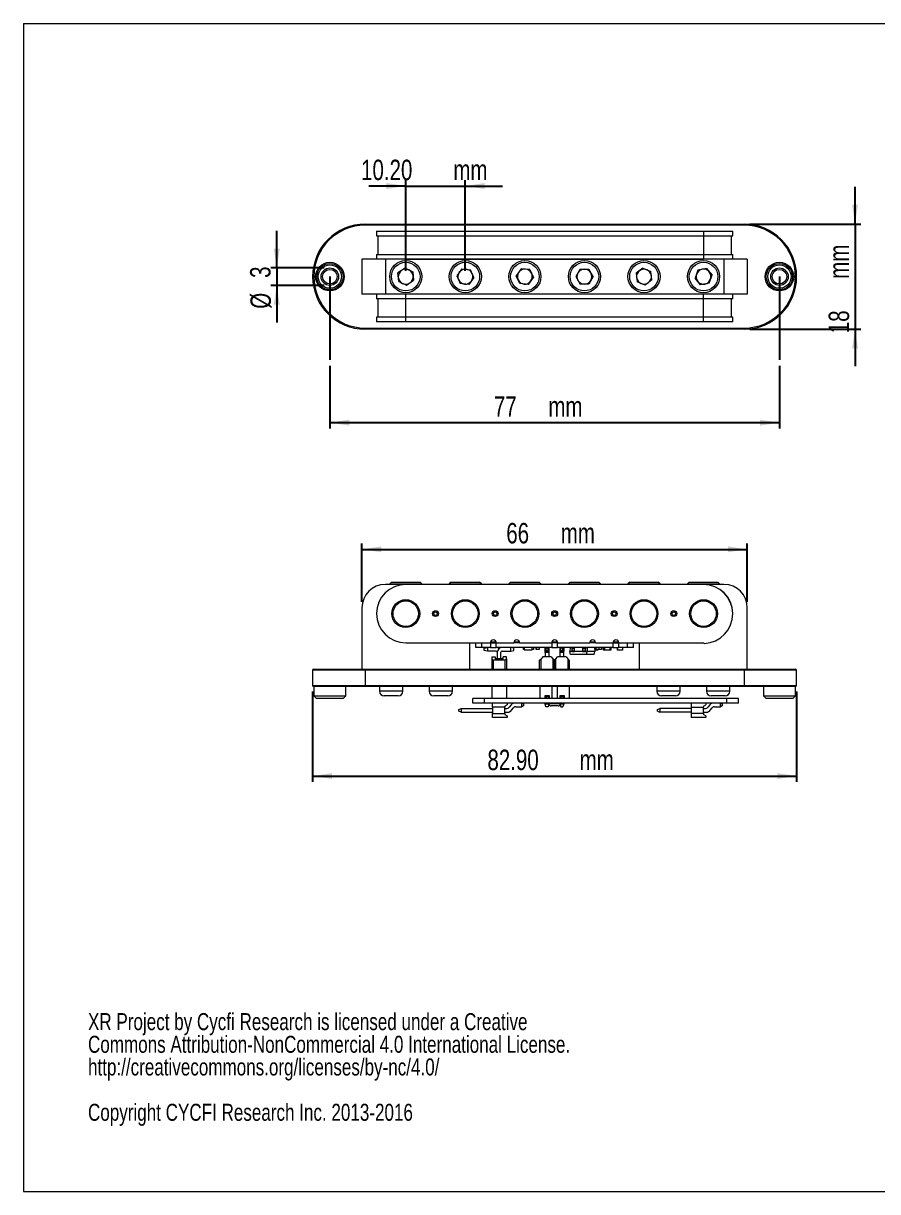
# Model space of a CAD drawing. Header units: millimetres. Extents: x 5 to 292, y 5 to 205.
# Drawn here: x 5 to 151.3, y 5.1 to 205.1 of the extents above; entities that cross this region are included whole.
import ezdxf

# ---------------------------------------------------------------- set-up
doc = ezdxf.new("R2010")
doc.units = ezdxf.units.MM
doc.layers.add('SLD-0', color=179, linetype='Continuous')
doc.styles.add('SLDTEXTSTYLE0', font='TXT', dxfattribs={"width": 0.75})
doc.dimstyles.new('SLDDIMSTYLE0', dxfattribs={"dimtxt": 3.5, "dimasz": 3.302, "dimexe": 0, "dimexo": 0.0625, "dimgap": 0.875, "dimtad": 1, "dimrnd": 1e-09, "dimzin": 12, "dimdsep": 46, "dimtxsty": 'SLDTEXTSTYLE0', "dimsah": 1, "dimcen": 0.09, "dimadec": 0, "dimazin": 3, "dimtfac": 1, "dimtofl": 0, "dimtmove": 0, "dimatfit": 3, "dimfxl": 1, "dimfrac": 2, "dimtolj": 1, "dimtzin": 12, "dimarcsym": 0})
doc.dimstyles.new('SLDDIMSTYLE1', dxfattribs={"dimtxt": 3.5, "dimasz": 3.302, "dimexe": 0, "dimexo": 0.0625, "dimgap": 0.875, "dimtad": 1, "dimrnd": 1e-09, "dimzin": 4, "dimdsep": 46, "dimtxsty": 'SLDTEXTSTYLE0', "dimsah": 1, "dimcen": 0.09, "dimadec": 0, "dimazin": 1, "dimtfac": 1, "dimtmove": 0, "dimatfit": 0, "dimfxl": 1, "dimfrac": 2, "dimtolj": 1, "dimtzin": 12, "dimarcsym": 0})
doc.dimstyles.new('SLDDIMSTYLE2', dxfattribs={"dimtxt": 3.5, "dimasz": 3.302, "dimexe": 0, "dimexo": 0.0625, "dimgap": 0.875, "dimtad": 1, "dimrnd": 1e-09, "dimzin": 12, "dimdsep": 46, "dimtxsty": 'SLDTEXTSTYLE0', "dimsah": 1, "dimcen": 0.09, "dimadec": 0, "dimazin": 3, "dimtfac": 1, "dimtmove": 0, "dimatfit": 0, "dimfxl": 1, "dimfrac": 2, "dimtolj": 1, "dimtzin": 12, "dimarcsym": 0})
doc.dimstyles.new('SLDDIMSTYLE3', dxfattribs={"dimtxt": 3.5, "dimasz": 3.302, "dimexe": 0, "dimexo": 0.0625, "dimgap": 0.875, "dimtad": 1, "dimrnd": 1e-09, "dimzin": 4, "dimdsep": 46, "dimtxsty": 'SLDTEXTSTYLE0', "dimsah": 1, "dimcen": 0.09, "dimadec": 0, "dimazin": 1, "dimtfac": 1, "dimtofl": 0, "dimtmove": 0, "dimatfit": 3, "dimfxl": 1, "dimfrac": 2, "dimtolj": 1, "dimtzin": 12, "dimarcsym": 0})

# ---------------------------------------------------------------- blocks, each defined once
blk = doc.blocks.new('SW_NOTE_0')
at = {"color": 0, "linetype": 'Continuous', "lineweight": 0, "char_height": 2.9104, "attachment_point": 1, "style": 'SLDTEXTSTYLE0'}
for s, insert in [('XR Project by Cycfi Research is licensed under a Creative', (0, 3.75)), ('Commons Attribution-NonCommercial 4.0 International License.', (0, -0.13)), ('http://creativecommons.org/licenses/by-nc/4.0/', (0, -4.01)), ('Copyright CYCFI Research Inc. 2013-2016', (0, -11.77))]:
    blk.add_mtext(s, dxfattribs=dict(at, insert=insert))
blk = doc.blocks.new('_D')
at = {"layer": 'SLD-0'}
for p, q in [((57.52, 146.47), (57.52, 135.73)), ((134.52, 146.47), (134.52, 135.73)), ((57.52, 136.73), (134.52, 136.73))]:
    blk.add_line(p, q, dxfattribs=at)
for points in [[(57.52, 136.73), (60.83, 136.22), (60.83, 137.24)], [(134.52, 136.73), (131.22, 137.24), (131.22, 136.22)]]:
    blk.add_solid(points, dxfattribs=at)
at = {"layer": 'SLD-0', "char_height": 3.5, "attachment_point": 1, "style": 'SLDTEXTSTYLE0'}
for s, insert in [('77', (85.61, 141.24, 0.1)), ('mm', (94.94, 141.24, 0.1))]:
    blk.add_mtext(s, dxfattribs=dict(at, insert=insert))
blk = doc.blocks.new('_D_1')
at = {"layer": 'SLD-0'}
for p, q in [((70.52, 162.73), (70.52, 178.24)), ((80.72, 162.73), (80.72, 178.24)), ((70.52, 177.24), (64.17, 177.24)), ((70.52, 177.24), (80.72, 177.24)), ((80.72, 177.24), (87.07, 177.24))]:
    blk.add_line(p, q, dxfattribs=at)
for points in [[(70.52, 177.24), (67.22, 177.75), (67.22, 176.73)], [(80.72, 177.24), (84.03, 176.73), (84.03, 177.75)]]:
    blk.add_solid(points, dxfattribs=at)
at = {"layer": 'SLD-0', "char_height": 3.5, "attachment_point": 1, "style": 'SLDTEXTSTYLE0'}
for s, insert in [('10.20', (62.87, 181.75, 6.29)), ('mm', (78.67, 181.75, 6.29))]:
    blk.add_mtext(s, dxfattribs=dict(at, insert=insert))
blk = doc.blocks.new('_D_2')
at = {"layer": 'SLD-0'}
for p, q in [((48.43, 163.23), (48.43, 169.58)), ((56.52, 163.23), (47.43, 163.23)), ((48.43, 163.23), (48.43, 160.23)), ((56.52, 160.23), (47.43, 160.23)), ((48.43, 160.23), (48.43, 153.88))]:
    blk.add_line(p, q, dxfattribs=at)
for points in [[(48.43, 163.23), (48.94, 166.53), (47.92, 166.53)], [(48.43, 160.23), (47.92, 156.93), (48.94, 156.93)]]:
    blk.add_solid(points, dxfattribs=at)
at = {"layer": 'SLD-0', "char_height": 3.5, "attachment_point": 1, "rotation": 90, "style": 'SLDTEXTSTYLE0'}
for s, insert in [('3', (43.86, 161.51, 6.29)), ('%%c', (43.92, 156.23, 6.29))]:
    blk.add_mtext(s, dxfattribs=dict(at, insert=insert))
blk = doc.blocks.new('_D_3')
at = {"layer": 'SLD-0'}
for p, q in [((147.47, 170.73), (147.47, 177.08)), ((129.47, 170.73), (148.47, 170.73)), ((147.47, 170.73), (147.47, 152.73)), ((129.47, 152.73), (148.47, 152.73)), ((147.47, 152.73), (147.47, 146.38))]:
    blk.add_line(p, q, dxfattribs=at)
for points in [[(147.47, 170.73), (147.98, 174.03), (146.97, 174.03)], [(147.47, 152.73), (146.97, 149.43), (147.98, 149.43)]]:
    blk.add_solid(points, dxfattribs=at)
at = {"layer": 'SLD-0', "char_height": 3.5, "attachment_point": 1, "rotation": 90, "style": 'SLDTEXTSTYLE0'}
for s, insert in [('mm', (142.96, 161.36, 6.29)), ('18', (142.96, 152.04, 6.29))]:
    blk.add_mtext(s, dxfattribs=dict(at, insert=insert))
blk = doc.blocks.new('_D_4')
at = {"layer": 'SLD-0'}
for p, q in [((54.57, 90.73), (54.57, 75.23)), ((137.47, 90.73), (137.47, 75.23)), ((54.57, 76.23), (137.47, 76.23))]:
    blk.add_line(p, q, dxfattribs=at)
for points in [[(54.57, 76.23), (57.88, 75.73), (57.88, 76.74)], [(137.47, 76.23), (134.17, 76.74), (134.17, 75.73)]]:
    blk.add_solid(points, dxfattribs=at)
at = {"layer": 'SLD-0', "char_height": 3.5, "attachment_point": 1, "style": 'SLDTEXTSTYLE0'}
for s, insert in [('82.90', (84.51, 80.75, 0.1)), ('mm', (100.3, 80.75, 0.1))]:
    blk.add_mtext(s, dxfattribs=dict(at, insert=insert))
blk = doc.blocks.new('_D_5')
at = {"layer": 'SLD-0'}
for p, q in [((63.02, 106.03), (63.02, 116.04)), ((129.02, 106.03), (129.02, 116.04)), ((63.02, 115.04), (129.02, 115.04))]:
    blk.add_line(p, q, dxfattribs=at)
for points in [[(63.02, 115.04), (66.33, 114.54), (66.33, 115.55)], [(129.02, 115.04), (125.72, 115.55), (125.72, 114.54)]]:
    blk.add_solid(points, dxfattribs=at)
at = {"layer": 'SLD-0', "char_height": 3.5, "attachment_point": 1, "style": 'SLDTEXTSTYLE0'}
for s, insert in [('66', (87.74, 119.56, 0.1)), ('mm', (97.07, 119.56, 0.1))]:
    blk.add_mtext(s, dxfattribs=dict(at, insert=insert))

msp = doc.modelspace()

# ---------------------------------------------------------------- linework, layer by layer
at = {"color": 7, "linetype": 'Continuous', "lineweight": 0}
for p, q in [((5.026, 205.086), (292.026, 205.086)), ((5.026, 205.086), (5.026, 5.086)), ((5.026, 5.086), (292.026, 5.086))]:
    msp.add_line(p, q, dxfattribs=at)
at = {"color": 7, "linetype": 'Continuous', "lineweight": 15}
for p, q in [((63.575, 170.527), (63.575, 170.727)), ((63.575, 170.727), (128.475, 170.727)), ((128.475, 170.527), (63.575, 170.527)), ((128.475, 170.727), (128.475, 170.527)), ((65.525, 169.49), (65.525, 168.69)), ((65.525, 169.49), (70.525, 169.49)), ((65.525, 168.69), (70.525, 168.69)), ((65.725, 168.69), (65.725, 165.527)), ((70.525, 169.49), (70.525, 168.69)), ((70.525, 169.49), (121.525, 169.49)), ((70.525, 168.69), (121.525, 168.69)), ((70.525, 168.69), (70.525, 165.527)), ((121.525, 169.49), (121.525, 168.69)), ((121.525, 169.49), (126.525, 169.49)), ((121.525, 168.69), (126.525, 168.69)), ((121.525, 168.69), (121.525, 165.527)), ((126.325, 165.527), (126.325, 168.69)), ((126.525, 168.69), (126.525, 169.49)), ((63.025, 164.727), (63.025, 158.727)), ((67.025, 164.727), (63.025, 164.727)), ((65.525, 165.527), (65.525, 164.727)), ((65.525, 165.527), (70.525, 165.527)), ((125.025, 164.727), (67.025, 164.727)), ((67.025, 164.727), (67.025, 158.727)), ((70.525, 165.527), (70.525, 164.727)), ((70.525, 165.527), (121.525, 165.527)), ((70.525, 164.727), (121.525, 164.727)), ((121.525, 165.527), (121.525, 164.727)), ((121.525, 165.527), (126.525, 165.527)), ((125.025, 164.727), (125.025, 158.727)), ((129.025, 164.727), (125.025, 164.727)), ((126.525, 164.727), (126.525, 165.527)), ((129.025, 164.727), (129.025, 158.727)), ((70.397, 163.2), (69.186, 162.353)), ((69.314, 160.88), (69.186, 162.353)), ((70.397, 163.2), (71.736, 162.574)), ((71.736, 162.574), (71.864, 161.102)), ((80.134, 163.082), (79.256, 161.893)), ((80.134, 163.082), (81.603, 162.917)), ((82.194, 161.562), (81.603, 162.917)), ((90.314, 163.073), (89.454, 161.872)), ((91.785, 162.929), (90.314, 163.073)), ((91.785, 162.929), (92.396, 161.583)), ((100.39, 163.01), (99.647, 161.732)), ((100.39, 163.01), (101.868, 163.005)), ((102.603, 161.723), (101.868, 163.005)), ((111.135, 163.193), (109.961, 162.296)), ((109.961, 162.296), (110.151, 160.83)), ((111.135, 163.193), (112.499, 162.625)), ((112.689, 161.159), (112.499, 162.625)), ((120.575, 162.86), (120.069, 161.471)), ((122.031, 163.116), (120.575, 162.86)), ((122.031, 163.116), (122.981, 161.984)), ((69.314, 160.88), (70.653, 160.255)), ((70.653, 160.255), (71.864, 161.102)), ((79.256, 161.893), (79.847, 160.538)), ((81.316, 160.373), (79.847, 160.538)), ((82.194, 161.562), (81.316, 160.373)), ((90.065, 160.526), (89.454, 161.872)), ((91.536, 160.381), (90.065, 160.526)), ((91.536, 160.381), (92.396, 161.583)), ((99.647, 161.732), (100.382, 160.45)), ((101.86, 160.445), (100.382, 160.45)), ((102.603, 161.723), (101.86, 160.445)), ((111.515, 160.262), (110.151, 160.83)), ((112.689, 161.159), (111.515, 160.262)), ((121.019, 160.339), (120.069, 161.471)), ((122.475, 160.595), (121.019, 160.339)), ((122.475, 160.595), (122.981, 161.984)), ((67.025, 158.727), (63.025, 158.727)), ((65.525, 158.727), (65.525, 157.927)), ((125.025, 158.727), (67.025, 158.727)), ((70.525, 157.927), (70.525, 158.727)), ((121.525, 158.727), (70.525, 158.727)), ((121.525, 157.927), (121.525, 158.727)), ((129.025, 158.727), (125.025, 158.727)), ((126.525, 157.927), (126.525, 158.727)), ((70.525, 157.927), (65.525, 157.927)), ((65.725, 157.927), (65.725, 154.765)), ((121.525, 157.927), (70.525, 157.927)), ((70.525, 154.765), (70.525, 157.927)), ((126.525, 157.927), (121.525, 157.927)), ((121.525, 154.765), (121.525, 157.927)), ((126.325, 154.765), (126.325, 157.927)), ((65.525, 154.765), (65.525, 153.965)), ((70.525, 154.765), (65.525, 154.765)), ((70.525, 153.965), (70.525, 154.765)), ((121.525, 154.765), (70.525, 154.765)), ((121.525, 153.965), (121.525, 154.765)), ((126.525, 154.765), (121.525, 154.765)), ((126.525, 153.965), (126.525, 154.765)), ((63.575, 152.927), (63.575, 152.727)), ((63.575, 152.927), (128.475, 152.927)), ((128.475, 152.727), (63.575, 152.727)), ((70.525, 153.965), (65.525, 153.965)), ((121.525, 153.965), (70.525, 153.965)), ((126.525, 153.965), (121.525, 153.965)), ((128.475, 152.727), (128.475, 152.927)), ((70.525, 109.035), (67.025, 109.035)), ((68.075, 109.426), (67.775, 109.126)), ((67.775, 109.126), (67.775, 109.035)), ((67.775, 109.126), (73.275, 109.126)), ((68.075, 109.426), (72.975, 109.426)), ((121.525, 109.035), (70.525, 109.035)), ((73.275, 109.126), (72.975, 109.426)), ((73.275, 109.035), (73.275, 109.126)), ((78.275, 109.424), (77.975, 109.124)), ((77.975, 109.124), (77.975, 109.035)), ((77.975, 109.124), (83.475, 109.124)), ((78.275, 109.424), (83.175, 109.424)), ((83.475, 109.124), (83.175, 109.424)), ((83.475, 109.035), (83.475, 109.124)), ((88.475, 109.411), (88.175, 109.111)), ((88.175, 109.111), (88.175, 109.035)), ((88.175, 109.111), (93.161, 109.111)), ((88.475, 109.411), (92.917, 109.411)), ((92.917, 109.411), (93.375, 109.411)), ((93.161, 109.111), (93.675, 109.111)), ((93.675, 109.111), (93.375, 109.411)), ((93.675, 109.035), (93.675, 109.111)), ((98.675, 109.446), (98.375, 109.146)), ((98.375, 109.146), (98.375, 109.035)), ((98.375, 109.146), (103.875, 109.146)), ((98.675, 109.446), (103.575, 109.446)), ((103.875, 109.146), (103.575, 109.446)), ((103.875, 109.035), (103.875, 109.146)), ((108.875, 109.435), (108.575, 109.135)), ((108.575, 109.135), (108.575, 109.035)), ((108.575, 109.135), (114.075, 109.135)), ((108.875, 109.435), (113.775, 109.435)), ((114.075, 109.135), (113.775, 109.435)), ((114.075, 109.035), (114.075, 109.135)), ((119.075, 109.433), (118.775, 109.133)), ((118.775, 109.133), (118.775, 109.035)), ((118.775, 109.133), (124.109, 109.133)), ((119.075, 109.433), (123.827, 109.433)), ((125.025, 109.035), (121.525, 109.035)), ((123.827, 109.433), (123.975, 109.433)), ((124.275, 109.133), (123.975, 109.433)), ((124.109, 109.133), (124.275, 109.133)), ((124.275, 109.035), (124.275, 109.133)), ((63.025, 105.035), (63.025, 94.535)), ((129.025, 94.535), (129.025, 105.035)), ((70.525, 99.035), (85.025, 99.035)), ((81.525, 94.535), (81.525, 99.035)), ((82.525, 98.235), (82.525, 99.035)), ((83.525, 98.235), (82.525, 98.235)), ((83.525, 98.235), (83.525, 99.035)), ((85.015, 98.235), (83.525, 98.235)), ((83.975, 98.105), (84.515, 98.235)), ((83.975, 97.735), (83.975, 98.105)), ((84.515, 98.235), (84.515, 97.605)), ((85.015, 99.035), (85.015, 98.235)), ((85.015, 98.235), (86.035, 98.235)), ((85.025, 99.035), (86.025, 99.035)), ((85.067, 99.235), (85.983, 99.235)), ((86.025, 99.035), (89.025, 99.035)), ((86.035, 98.235), (86.035, 99.035)), ((95.515, 98.235), (86.035, 98.235)), ((88.515, 97.605), (88.515, 98.235)), ((89.055, 98.105), (88.516, 98.235)), ((90.025, 99.035), (89.025, 99.035)), ((89.055, 97.735), (89.055, 98.105)), ((89.067, 99.235), (89.983, 99.235)), ((90.025, 99.035), (95.525, 99.035)), ((90.687, 98.235), (90.687, 97.885)), ((90.687, 97.915), (90.687, 98.205)), ((90.687, 98.205), (90.688, 98.205)), ((90.688, 98.205), (90.688, 98.235)), ((90.688, 98.205), (90.69, 98.205)), ((90.69, 98.235), (90.69, 98.205)), ((90.69, 98.205), (90.691, 98.205)), ((90.691, 98.205), (90.691, 97.915)), ((90.692, 97.885), (90.692, 98.235)), ((90.835, 97.79), (90.835, 98.23)), ((92.095, 98.23), (92.095, 97.79)), ((92.391, 98.235), (92.391, 97.885)), ((92.88, 98.235), (92.88, 97.885)), ((92.88, 98.205), (92.881, 98.205)), ((92.88, 97.915), (92.88, 98.205)), ((92.881, 98.205), (92.881, 98.235)), ((92.881, 98.205), (92.884, 98.205)), ((92.884, 98.23), (92.884, 98.205)), ((92.885, 98.23), (92.884, 98.23)), ((92.884, 98.205), (92.885, 98.205)), ((92.885, 97.885), (92.885, 98.23)), ((92.885, 98.205), (92.885, 97.915)), ((93.395, 98.235), (93.395, 97.885)), ((94.405, 97.608), (94.405, 98.235)), ((94.408, 98.235), (94.535, 98.108)), ((94.535, 98.108), (94.535, 97.738)), ((94.905, 98.108), (94.535, 98.108)), ((94.905, 98.108), (95.032, 98.235)), ((94.905, 97.738), (94.905, 98.108)), ((95.035, 98.235), (95.035, 97.608)), ((95.515, 99.035), (95.515, 98.235)), ((95.515, 98.235), (96.535, 98.235)), ((96.525, 99.035), (95.525, 99.035)), ((95.567, 99.235), (96.483, 99.235)), ((96.525, 99.035), (102.025, 99.035)), ((96.535, 98.235), (96.535, 99.035)), ((106.015, 98.235), (96.535, 98.235)), ((96.945, 97.605), (96.945, 98.235)), ((97.075, 98.105), (96.945, 98.235)), ((97.075, 97.735), (97.075, 98.105)), ((97.445, 98.105), (97.075, 98.105)), ((97.445, 98.105), (97.575, 98.235)), ((97.445, 97.735), (97.445, 98.105)), ((97.575, 98.235), (97.575, 97.605)), ((98.7, 98.212), (98.62, 97.562)), ((98.942, 98.212), (98.7, 98.212)), ((98.942, 98.235), (98.942, 98.165)), ((98.942, 98.165), (99.426, 98.165)), ((98.942, 98.165), (98.942, 98.065)), ((98.942, 98.065), (99.426, 98.065)), ((98.942, 98.065), (98.942, 97.662)), ((99.426, 98.235), (99.426, 98.165)), ((100.815, 98.212), (99.426, 98.212)), ((99.426, 98.065), (99.426, 98.165)), ((99.426, 97.662), (99.426, 98.065)), ((99.879, 98.235), (99.879, 98.212)), ((100.362, 98.212), (100.362, 98.235)), ((100.723, 98.212), (100.723, 98.235)), ((100.815, 98.235), (100.815, 98.165)), ((101.298, 98.165), (100.815, 98.165)), ((100.815, 98.165), (100.815, 98.065)), ((100.815, 98.065), (101.298, 98.065)), ((100.815, 98.065), (100.815, 97.662)), ((101.298, 98.235), (101.298, 98.165)), ((101.541, 98.212), (101.298, 98.212)), ((101.298, 98.065), (101.298, 98.165)), ((101.298, 97.662), (101.298, 98.065)), ((101.541, 98.212), (101.62, 97.562)), ((101.659, 98.165), (101.546, 98.165)), ((101.659, 98.235), (101.659, 98.165)), ((102.837, 98.212), (101.659, 98.212)), ((101.659, 98.065), (101.659, 98.165)), ((101.659, 97.662), (101.659, 98.065)), ((103.025, 99.035), (102.025, 99.035)), ((102.067, 99.235), (102.983, 99.235)), ((102.111, 98.235), (102.111, 98.212)), ((102.595, 98.212), (102.595, 98.235)), ((102.837, 98.212), (102.917, 97.562)), ((103.025, 99.035), (106.025, 99.035)), ((103.057, 98.235), (103.057, 97.885)), ((103.057, 98.205), (103.058, 98.205)), ((103.057, 97.915), (103.057, 98.205)), ((103.058, 98.205), (103.058, 98.235)), ((103.058, 98.205), (103.061, 98.205)), ((103.061, 98.23), (103.061, 98.205)), ((103.062, 98.23), (103.061, 98.23)), ((103.061, 98.205), (103.062, 98.205)), ((103.062, 97.885), (103.062, 98.23)), ((103.062, 98.205), (103.062, 97.915)), ((103.572, 98.235), (103.572, 97.885)), ((104.062, 98.235), (104.062, 97.885)), ((104.375, 97.79), (104.375, 98.23)), ((104.605, 97.79), (104.605, 98.23)), ((105.465, 98.23), (105.465, 97.79)), ((105.635, 98.23), (105.635, 97.79)), ((106.015, 99.035), (106.015, 98.235)), ((106.015, 98.235), (107.035, 98.235)), ((106.025, 99.035), (107.025, 99.035)), ((106.067, 99.235), (106.983, 99.235)), ((106.788, 97.79), (106.788, 98.23)), ((106.79, 97.79), (106.79, 98.23)), ((107.025, 99.035), (121.525, 99.035)), ((107.035, 98.235), (107.035, 99.035)), ((108.525, 98.235), (107.035, 98.235)), ((107.65, 98.23), (107.65, 97.79)), ((108.525, 98.235), (108.525, 99.035)), ((109.525, 98.235), (108.525, 98.235)), ((109.525, 98.235), (109.525, 99.035)), ((110.525, 99.035), (110.525, 94.535)), ((84.515, 97.605), (83.975, 97.735)), ((86.015, 97.605), (84.515, 97.605)), ((85.265, 96.62), (85.265, 96.32)), ((85.265, 96.62), (85.815, 96.62)), ((85.515, 96.07), (85.265, 96.32)), ((85.265, 96.32), (85.265, 94.535)), ((87.515, 96.07), (85.515, 96.07)), ((85.515, 96.07), (85.515, 94.535)), ((85.815, 96.62), (85.815, 96.32)), ((87.215, 96.32), (85.815, 96.32)), ((86.2, 97.42), (86.2, 96.32)), ((86.83, 96.32), (86.83, 97.42)), ((87.015, 97.605), (88.515, 97.605)), ((87.215, 96.32), (87.215, 96.62)), ((87.765, 96.62), (87.215, 96.62)), ((87.515, 96.07), (87.765, 96.32)), ((87.515, 96.07), (87.515, 94.535)), ((87.765, 96.32), (87.765, 96.62)), ((87.765, 96.32), (87.765, 94.535)), ((88.515, 97.605), (89.055, 97.735)), ((90.688, 97.915), (90.687, 97.915)), ((90.688, 97.885), (90.687, 97.885)), ((90.688, 97.885), (90.688, 97.915)), ((90.691, 97.915), (90.688, 97.915)), ((90.691, 97.885), (90.688, 97.885)), ((90.691, 97.885), (90.691, 97.915)), ((90.691, 97.915), (90.691, 97.915)), ((90.692, 97.885), (90.691, 97.885)), ((90.835, 97.885), (90.692, 97.885)), ((90.693, 97.875), (90.693, 97.885)), ((90.696, 97.875), (90.693, 97.875)), ((90.696, 97.875), (90.696, 97.885)), ((90.835, 97.875), (90.696, 97.875)), ((92.09, 97.785), (90.84, 97.785)), ((92.391, 97.885), (92.095, 97.885)), ((92.383, 97.875), (92.095, 97.875)), ((92.383, 97.875), (92.383, 97.885)), ((92.881, 97.915), (92.88, 97.915)), ((92.88, 97.885), (92.881, 97.885)), ((92.881, 97.885), (92.881, 97.915)), ((92.884, 97.915), (92.881, 97.915)), ((92.881, 97.885), (92.884, 97.885)), ((92.884, 97.885), (92.884, 97.915)), ((92.884, 97.915), (92.885, 97.915)), ((92.885, 97.885), (92.884, 97.885)), ((93.395, 97.885), (92.885, 97.885)), ((92.888, 97.875), (92.888, 97.885)), ((92.889, 97.875), (92.888, 97.875)), ((92.889, 97.875), (92.889, 97.885)), ((93.389, 97.875), (92.889, 97.875)), ((93.389, 97.875), (93.389, 97.885)), ((93.45, 96.07), (93.7, 96.32)), ((93.45, 94.535), (93.45, 96.07)), ((94, 96.62), (93.7, 96.32)), ((93.7, 94.535), (93.7, 96.32)), ((95.44, 96.62), (94, 96.62)), ((94.405, 97.608), (94.535, 97.738)), ((95.035, 97.608), (94.405, 97.608)), ((94.405, 97.408), (94.405, 97.608)), ((95.035, 97.408), (94.405, 97.408)), ((94.405, 97.408), (94.405, 96.62)), ((94.535, 97.738), (94.905, 97.738)), ((94.905, 97.738), (95.035, 97.608)), ((95.035, 97.608), (95.035, 97.408)), ((95.035, 97.605), (95.035, 97.605)), ((95.035, 97.408), (95.035, 96.62)), ((95.44, 96.62), (95.74, 96.32)), ((95.74, 96.32), (95.74, 94.535)), ((95.99, 96.07), (95.74, 96.32)), ((96.24, 96.32), (95.99, 96.07)), ((95.99, 94.535), (95.99, 96.07)), ((96.24, 96.32), (96.54, 96.62)), ((96.24, 94.535), (96.24, 96.32)), ((97.98, 96.62), (96.54, 96.62)), ((96.945, 97.605), (97.075, 97.735)), ((97.575, 97.605), (96.945, 97.605)), ((96.945, 97.42), (96.945, 97.605)), ((96.945, 96.62), (96.945, 97.42)), ((96.945, 97.42), (97.575, 97.42)), ((97.075, 97.735), (97.445, 97.735)), ((97.575, 97.605), (97.445, 97.735)), ((97.575, 96.62), (97.575, 97.42)), ((97.98, 96.62), (98.28, 96.32)), ((98.28, 96.32), (98.28, 94.535)), ((98.28, 96.32), (98.53, 96.07)), ((98.53, 96.07), (98.53, 94.535)), ((98.942, 97.562), (98.62, 97.562)), ((98.747, 97.012), (98.62, 97.562)), ((101.494, 97.012), (98.747, 97.012)), ((98.942, 97.662), (99.426, 97.662)), ((98.942, 97.662), (98.942, 97.562)), ((98.942, 97.562), (99.426, 97.562)), ((99.426, 97.562), (99.426, 97.662)), ((100.815, 97.562), (99.426, 97.562)), ((100.815, 97.662), (101.298, 97.662)), ((100.815, 97.662), (100.815, 97.562)), ((100.815, 97.562), (101.298, 97.562)), ((101.298, 97.562), (101.298, 97.662)), ((101.62, 97.562), (101.298, 97.562)), ((101.494, 97.012), (101.62, 97.562)), ((102.79, 97.012), (101.494, 97.012)), ((101.659, 97.562), (101.62, 97.562)), ((101.659, 97.562), (101.659, 97.662)), ((102.917, 97.562), (101.659, 97.562)), ((102.79, 97.012), (102.917, 97.562)), ((103.439, 97.785), (102.89, 97.785)), ((103.058, 97.915), (103.057, 97.915)), ((103.057, 97.885), (103.058, 97.885)), ((103.058, 97.885), (103.058, 97.915)), ((103.061, 97.915), (103.058, 97.915)), ((103.058, 97.885), (103.061, 97.885)), ((103.061, 97.885), (103.061, 97.915)), ((103.061, 97.915), (103.062, 97.915)), ((103.062, 97.885), (103.061, 97.885)), ((103.572, 97.885), (103.062, 97.885)), ((103.065, 97.875), (103.065, 97.885)), ((103.066, 97.875), (103.065, 97.875)), ((103.066, 97.875), (103.066, 97.885)), ((103.566, 97.875), (103.066, 97.875)), ((103.444, 97.875), (103.444, 97.79)), ((103.566, 97.875), (103.566, 97.885)), ((104.056, 97.875), (103.566, 97.875)), ((104.062, 97.885), (103.572, 97.885)), ((104.056, 97.875), (104.056, 97.885)), ((104.61, 97.785), (104.38, 97.785)), ((105.46, 97.785), (104.61, 97.785)), ((105.63, 97.785), (105.46, 97.785)), ((106.795, 97.785), (106.793, 97.785)), ((107.645, 97.785), (106.795, 97.785)), ((54.575, 94.335), (54.575, 91.735)), ((54.775, 94.535), (63.575, 94.535)), ((63.575, 94.535), (63.575, 94.335)), ((63.575, 94.535), (128.475, 94.535)), ((128.475, 94.335), (63.575, 94.335)), ((63.575, 94.335), (63.575, 91.735)), ((128.475, 94.335), (128.475, 94.535)), ((128.475, 94.535), (137.275, 94.535)), ((128.475, 94.335), (128.475, 91.735)), ((137.475, 91.735), (137.475, 94.335)), ((54.775, 91.535), (54.775, 89.985)), ((63.575, 91.535), (54.775, 91.535)), ((60.275, 89.985), (60.275, 91.535)), ((63.575, 91.535), (63.575, 91.735)), ((63.575, 91.735), (128.475, 91.735)), ((128.475, 91.535), (63.575, 91.535)), ((66.025, 91.535), (66.025, 90.735)), ((70.025, 90.735), (70.025, 91.535)), ((74.525, 91.535), (74.525, 90.735)), ((78.525, 90.735), (78.525, 91.535)), ((85.297, 89.535), (85.297, 91.535)), ((87.837, 89.535), (87.837, 91.535)), ((93.483, 91.535), (93.483, 89.535)), ((94.413, 90.035), (95.093, 90.035)), ((94.413, 89.535), (94.413, 90.035)), ((94.553, 90.035), (94.553, 89.784)), ((94.953, 90.035), (94.953, 89.784)), ((95.035, 90.035), (95.035, 89.535)), ((95.093, 90.035), (95.093, 89.535)), ((95.525, 91.535), (95.525, 89.535)), ((96.525, 89.535), (96.525, 91.535)), ((96.953, 90.035), (97.633, 90.035)), ((96.953, 89.535), (96.953, 90.035)), ((97.093, 90.035), (97.093, 89.784)), ((97.493, 90.035), (97.493, 89.784)), ((97.575, 90.035), (97.575, 89.535)), ((97.633, 90.035), (97.633, 89.535)), ((98.563, 89.535), (98.563, 91.535)), ((113.525, 91.535), (113.525, 90.735)), ((117.525, 90.735), (117.525, 91.535)), ((122.025, 91.535), (122.025, 90.735)), ((126.025, 90.735), (126.025, 91.535)), ((128.475, 91.735), (128.475, 91.535)), ((137.275, 91.535), (128.475, 91.535)), ((131.775, 91.535), (131.775, 89.985)), ((137.275, 89.985), (137.275, 91.535)), ((54.775, 89.985), (55.225, 89.535)), ((54.775, 89.985), (60.275, 89.985)), ((59.825, 89.535), (55.225, 89.535)), ((59.825, 89.535), (60.275, 89.985)), ((69.225, 89.935), (66.825, 89.935)), ((77.725, 89.935), (75.325, 89.935)), ((82.025, 88.735), (82.025, 89.535)), ((84.025, 89.535), (82.025, 89.535)), ((84.025, 88.735), (82.025, 88.735)), ((84.025, 88.735), (84.025, 89.535)), ((125.525, 89.535), (84.025, 89.535)), ((125.525, 88.735), (84.025, 88.735)), ((85.4, 88.035), (85.4, 88.735)), ((87.5, 88.035), (85.4, 88.035)), ((85.4, 88.035), (85.4, 86.935)), ((87.9, 88.435), (87.5, 88.185)), ((87.5, 88.185), (87.5, 88.035)), ((87.5, 86.935), (87.5, 88.035)), ((87.9, 88.735), (87.9, 88.435)), ((88.56, 88.414), (88.25, 88)), ((89.35, 88.105), (90.4, 88.105)), ((90.4, 88.105), (90.4, 88.735)), ((90.4, 88.735), (90.7, 88.585)), ((90.7, 88.255), (90.4, 88.105)), ((90.7, 88.585), (90.7, 88.255)), ((94.405, 88.615), (94.405, 88.735)), ((94.405, 88.615), (95.025, 88.615)), ((94.535, 88.075), (94.405, 88.615)), ((94.905, 88.075), (94.535, 88.075)), ((94.953, 89.784), (94.553, 89.784)), ((94.553, 89.784), (94.553, 89.535)), ((95.028, 88.587), (94.905, 88.075)), ((94.953, 89.784), (94.953, 89.535)), ((95.025, 88.735), (95.025, 88.635)), ((95.444, 88.235), (95.401, 88.237)), ((95.875, 88.235), (95.444, 88.235)), ((95.876, 88.237), (95.875, 88.235)), ((96.174, 88.237), (95.876, 88.237)), ((96.175, 88.235), (96.174, 88.237)), ((96.606, 88.235), (96.175, 88.235)), ((96.649, 88.237), (96.606, 88.235)), ((96.983, 88.456), (97.075, 88.075)), ((97.024, 88.615), (97.575, 88.615)), ((97.025, 88.635), (97.025, 88.735)), ((97.075, 88.075), (97.445, 88.075)), ((97.493, 89.784), (97.093, 89.784)), ((97.093, 89.784), (97.093, 89.535)), ((97.575, 88.615), (97.445, 88.075)), ((97.493, 89.784), (97.493, 89.535)), ((97.575, 88.735), (97.575, 88.615)), ((116.725, 89.935), (114.325, 89.935)), ((119.429, 88.735), (119.429, 88.035)), ((119.429, 88.035), (119.429, 86.935)), ((119.429, 88.035), (121.529, 88.035)), ((121.529, 88.185), (121.929, 88.435)), ((121.529, 88.185), (121.529, 88.035)), ((121.529, 86.935), (121.529, 88.035)), ((121.929, 88.735), (121.929, 88.435)), ((122.589, 88.414), (122.279, 88)), ((125.225, 89.935), (122.825, 89.935)), ((123.379, 88.105), (124.429, 88.105)), ((124.429, 88.105), (124.429, 88.735)), ((124.429, 88.735), (124.729, 88.585)), ((124.729, 88.255), (124.429, 88.105)), ((124.729, 88.585), (124.729, 88.255)), ((125.525, 88.735), (125.525, 89.535)), ((127.525, 89.535), (125.525, 89.535)), ((127.525, 88.735), (125.525, 88.735)), ((127.525, 88.735), (127.525, 89.535)), ((131.775, 89.985), (132.225, 89.535)), ((131.775, 89.985), (137.275, 89.985)), ((136.825, 89.535), (132.225, 89.535)), ((136.825, 89.535), (137.275, 89.985)), ((79.6, 87.62), (80, 87.8)), ((79.6, 87.35), (79.6, 87.62)), ((80, 87.17), (79.6, 87.35)), ((80, 87.8), (80, 87.17)), ((80, 87.8), (85.4, 87.8)), ((80, 87.17), (85.4, 87.17)), ((85.4, 86.935), (87.5, 86.935)), ((85.4, 86.235), (85.4, 86.935)), ((87.9, 86.235), (85.4, 86.235)), ((87.5, 87.8), (87.85, 87.8)), ((87.5, 87.17), (88, 87.17)), ((87.5, 86.935), (87.5, 86.785)), ((87.5, 86.785), (87.9, 86.535)), ((87.9, 86.535), (87.9, 86.235)), ((88.64, 87.49), (88.95, 87.904)), ((113.629, 87.62), (114.029, 87.8)), ((113.629, 87.35), (113.629, 87.62)), ((113.629, 87.35), (114.029, 87.17)), ((114.029, 87.8), (114.029, 87.17)), ((119.429, 87.8), (114.029, 87.8)), ((119.429, 87.17), (114.029, 87.17)), ((121.529, 86.935), (119.429, 86.935)), ((119.429, 86.935), (119.429, 86.235)), ((121.929, 86.235), (119.429, 86.235)), ((121.529, 87.8), (121.879, 87.8)), ((121.529, 87.17), (122.028, 87.17)), ((121.529, 86.935), (121.529, 86.785)), ((121.929, 86.535), (121.529, 86.785)), ((121.929, 86.535), (121.929, 86.235)), ((122.669, 87.49), (122.979, 87.904))]:
    msp.add_line(p, q, dxfattribs=at)
at = {"color": 8, "linetype": 'Continuous', "lineweight": 15}
for p, q in [((101.659, 98.065), (101.559, 98.065)), ((101.659, 97.662), (101.608, 97.662)), ((63.575, 94.335), (54.575, 94.335)), ((137.475, 94.335), (128.475, 94.335)), ((54.575, 91.735), (63.575, 91.735)), ((70.025, 90.735), (66.025, 90.735)), ((78.525, 90.735), (74.525, 90.735)), ((117.525, 90.735), (113.525, 90.735)), ((126.025, 90.735), (122.025, 90.735)), ((128.475, 91.735), (137.475, 91.735)), ((95.025, 88.635), (97.025, 88.635))]:
    msp.add_line(p, q, dxfattribs=at)
at = {"color": 7, "linetype": 'Continuous', "lineweight": 15}
for centre, radius in [((57.525, 161.727), 2.45), ((70.525, 161.727), 2.75), ((70.525, 161.727), 2.45), ((80.725, 161.727), 2.75), ((80.725, 161.727), 2.45), ((90.925, 161.727), 2.75), ((90.925, 161.727), 2.45), ((101.125, 161.727), 2.75), ((101.125, 161.727), 2.45), ((111.325, 161.727), 2.75), ((111.325, 161.727), 2.45), ((121.525, 161.727), 2.75), ((121.525, 161.727), 2.45), ((134.525, 161.727), 2.45), ((57.525, 161.727), 2.25), ((57.525, 161.727), 2), ((57.525, 161.727), 1.5), ((57.525, 161.727), 1.25), ((134.525, 161.727), 2.25), ((134.525, 161.727), 2), ((134.525, 161.727), 1.5), ((134.525, 161.727), 1.25), ((70.525, 104.035), 2.385), ((70.525, 104.035), 2.381), ((70.525, 104.035), 2.181), ((80.725, 104.035), 2.385), ((80.725, 104.035), 2.381), ((80.725, 104.035), 2.181), ((90.925, 104.035), 2.385), ((90.925, 104.035), 2.381), ((90.925, 104.035), 2.181), ((101.125, 104.035), 2.385), ((101.125, 104.035), 2.381), ((101.125, 104.035), 2.181), ((111.325, 104.035), 2.385), ((111.325, 104.035), 2.381), ((111.325, 104.035), 2.181), ((121.525, 104.035), 2.385), ((121.525, 104.035), 2.381), ((121.525, 104.035), 2.181), ((75.625, 104.035), 0.5), ((75.625, 104.035), 0.3), ((85.825, 104.035), 0.5), ((85.825, 104.035), 0.3), ((96.025, 104.035), 0.5), ((96.025, 104.035), 0.3), ((106.225, 104.035), 0.5), ((106.225, 104.035), 0.3), ((116.425, 104.035), 0.5), ((116.425, 104.035), 0.3)]:
    msp.add_circle(centre, radius, dxfattribs=at)
for centre, radius, start, end in [((63.575, 161.727), 9, 90, 270), ((63.575, 161.727), 8.8, 90, 270), ((128.475, 161.727), 9, 270, 90), ((128.475, 161.727), 8.8, 270, 90), ((70.525, 161.727), 1.28, 124.9607, 184.9607), ((70.525, 161.727), 1.28, 64.9607, 124.9607), ((70.525, 161.727), 1.28, 4.9607, 64.9607), ((80.725, 161.727), 1.28, 143.57037, 203.57037), ((80.725, 161.727), 1.28, 83.57037, 143.57037), ((80.725, 161.727), 1.28, 23.57037, 83.57037), ((80.725, 161.727), 1.28, 323.57037, 23.57037), ((90.925, 161.727), 1.28, 144.40266, 204.40266), ((90.925, 161.727), 1.28, 84.40266, 144.40266), ((90.925, 161.727), 1.28, 24.40266, 84.40266), ((90.925, 161.727), 1.28, 324.40266, 24.40266), ((101.125, 161.727), 1.28, 149.82673, 209.82673), ((101.125, 161.727), 1.28, 89.82673, 149.82673), ((101.125, 161.727), 1.28, 29.82673, 89.82673), ((101.125, 161.727), 1.28, 329.82673, 29.82673), ((111.325, 161.727), 1.28, 127.39216, 187.39216), ((111.325, 161.727), 1.28, 67.39216, 127.39216), ((111.325, 161.727), 1.28, 7.39216, 67.39216), ((121.525, 161.727), 1.28, 159.99535, 219.99535), ((121.525, 161.727), 1.28, 99.99535, 159.99535), ((121.525, 161.727), 1.28, 39.99535, 99.99535), ((121.525, 161.727), 1.28, 339.99535, 39.99535), ((70.525, 161.727), 1.28, 184.9607, 244.9607), ((70.525, 161.727), 1.28, 244.9607, 304.9607), ((70.525, 161.727), 1.28, 304.9607, 4.9607), ((80.725, 161.727), 1.28, 203.57037, 263.57037), ((80.725, 161.727), 1.28, 263.57037, 323.57037), ((90.925, 161.727), 1.28, 204.40266, 264.40266), ((90.925, 161.727), 1.28, 264.40266, 324.40266), ((101.125, 161.727), 1.28, 209.82673, 269.82673), ((101.125, 161.727), 1.28, 269.82673, 329.82673), ((111.325, 161.727), 1.28, 187.39216, 247.39216), ((111.325, 161.727), 1.28, 247.39216, 307.39216), ((111.325, 161.727), 1.28, 307.39216, 7.39216), ((121.525, 161.727), 1.28, 219.99535, 279.99535), ((121.525, 161.727), 1.28, 279.99535, 339.99535), ((67.025, 105.035), 4, 90, 180), ((70.525, 104.035), 5, 90, 270), ((121.481, 103.991), 5.044, 272.10471, 89.5), ((121.525, 104.035), 5, 0, 90), ((125.025, 105.035), 4, 0, 90), ((85.525, 99.035), 0.5, 0, 180), ((86.015, 97.42), 0.815, 52.15721, 90), ((87.015, 97.42), 0.815, 90, 180), ((89.525, 99.035), 0.5, 0, 180), ((90.84, 98.23), 0.005, 90, 180), ((92.09, 98.23), 0.005, 0, 90), ((92.889, 98.23), 0.005, 90.00075, 180.00192), ((92.89, 98.23), 0.005, 90.00075, 180.00192), ((96.025, 99.035), 0.5, 0, 180), ((102.525, 99.035), 0.5, 0, 180), ((103.066, 98.23), 0.005, 89.99963, 180.00571), ((103.067, 98.23), 0.005, 89.99963, 180.00571), ((104.38, 98.23), 0.005, 90, 180), ((104.61, 98.23), 0.005, 90, 180), ((105.46, 98.23), 0.005, 0, 90), ((105.63, 98.23), 0.005, 0, 90), ((106.525, 99.035), 0.5, 0, 180), ((106.793, 98.23), 0.005, 90, 180), ((106.795, 98.23), 0.005, 90, 180), ((107.645, 98.23), 0.005, 0, 90), ((123.461, 102.099), 3.624, 237.70844, 240.31315), ((86.015, 97.42), 0.185, 0, 90), ((87.015, 97.42), 0.185, 90, 180), ((90.84, 97.79), 0.005, 180, 270), ((92.09, 97.79), 0.005, 270, 0), ((103.439, 97.79), 0.005, 270, 0), ((104.38, 97.79), 0.005, 180, 270), ((104.61, 97.79), 0.005, 180, 270), ((105.46, 97.79), 0.005, 270, 0), ((105.63, 97.79), 0.005, 270, 0), ((106.793, 97.79), 0.005, 180, 270), ((106.795, 97.79), 0.005, 180, 270), ((107.645, 97.79), 0.005, 270, 0), ((54.775, 94.335), 0.2, 90, 180), ((137.275, 94.335), 0.2, 0, 90), ((54.775, 91.735), 0.2, 180, 270), ((66.825, 90.735), 0.8, 180, 270), ((69.225, 90.735), 0.8, 270, 0), ((75.325, 90.735), 0.8, 180, 270), ((77.725, 90.735), 0.8, 270, 0), ((114.325, 90.735), 0.8, 180, 270), ((116.725, 90.735), 0.8, 270, 0), ((122.825, 90.735), 0.8, 180, 270), ((125.225, 90.735), 0.8, 270, 0), ((137.275, 91.735), 0.2, 270, 0), ((87.85, 88.3), 0.5, 270, 323.17916), ((89.2, 87.935), 0.8, 90, 143.17916), ((89.35, 87.605), 0.5, 90, 143.17916), ((95.425, 88.635), 0.4, 180, 266.51317), ((96.625, 88.635), 0.4, 273.48318, 0), ((121.879, 88.3), 0.5, 270, 323.17916), ((123.229, 87.935), 0.8, 90, 143.17916), ((123.379, 87.605), 0.5, 90, 143.17916), ((88, 87.97), 0.8, 270, 323.17916), ((122.028, 87.97), 0.8, 270, 323.17916)]:
    msp.add_arc(centre, radius, start, end, dxfattribs=at)
msp.add_open_spline([(97.575, 97.42), (97.575, 97.444), (97.575, 97.493), (97.575, 97.554), (97.575, 97.596), (97.575, 97.602), (97.575, 97.605)], degree=3, knots=[0, 0, 0, 0, 0.2499998, 0.4999995, 0.7499999, 1, 1, 1, 1], dxfattribs=at)
at = {"layer": 'SLD-0'}
for p, q in [((57.525, 161.727), (57.525, 147.466)), ((134.525, 161.727), (134.525, 147.466))]:
    msp.add_line(p, q, dxfattribs=at)

# ---------------------------------------------------------------- block references
at = {"color": 7, "linetype": 'Continuous', "lineweight": 0}
msp.add_blockref('SW_NOTE_0', (16.1, 31.893), dxfattribs=at)

# ---------------------------------------------------------------- dimensions: what is measured, and where the dimension line sits
at = {"layer": 'SLD-0'}
for base, p1, p2, dimstyle, picture, middle in [((80.725, 177.241), (70.525, 161.727), (80.725, 161.727), 'SLDDIMSTYLE1', '_D_1', (75.134, 177.241)), ((134.525, 136.727), (57.525, 147.466), (134.525, 147.466), 'SLDDIMSTYLE0', '_D', (94.638, 136.727)), ((129.025, 115.044), (63.025, 105.035), (129.025, 105.035), 'SLDDIMSTYLE0', '_D_5', (96.771, 115.044)), ((137.475, 76.235), (54.575, 91.735), (137.475, 91.735), 'SLDDIMSTYLE3', '_D_4', (96.771, 76.235))]:
    dim = msp.add_linear_dim(base=base, p1=p1, p2=p2, text='<> mm', dimstyle=dimstyle, dxfattribs=at)
    dim.commit()
    dim.dimension.update_dxf_attribs({"geometry": picture, "text_midpoint": middle, "dimtype": 160})
for base, p1, p2, text, picture, middle in [((147.475, 152.727), (128.475, 170.727), (128.475, 152.727), '<> mm', '_D_3', (147.475, 161.065)), ((48.429, 160.227), (57.525, 163.227), (57.525, 160.227), '%%c<>', '_D_2', (48.429, 161.588))]:
    dim = msp.add_linear_dim(base=base, p1=p1, p2=p2, angle=90, text=text, dimstyle='SLDDIMSTYLE2', dxfattribs=at)
    dim.commit()
    dim.dimension.update_dxf_attribs({"geometry": picture, "text_midpoint": middle, "dimtype": 160})

doc.saveas('drawing.dxf')
